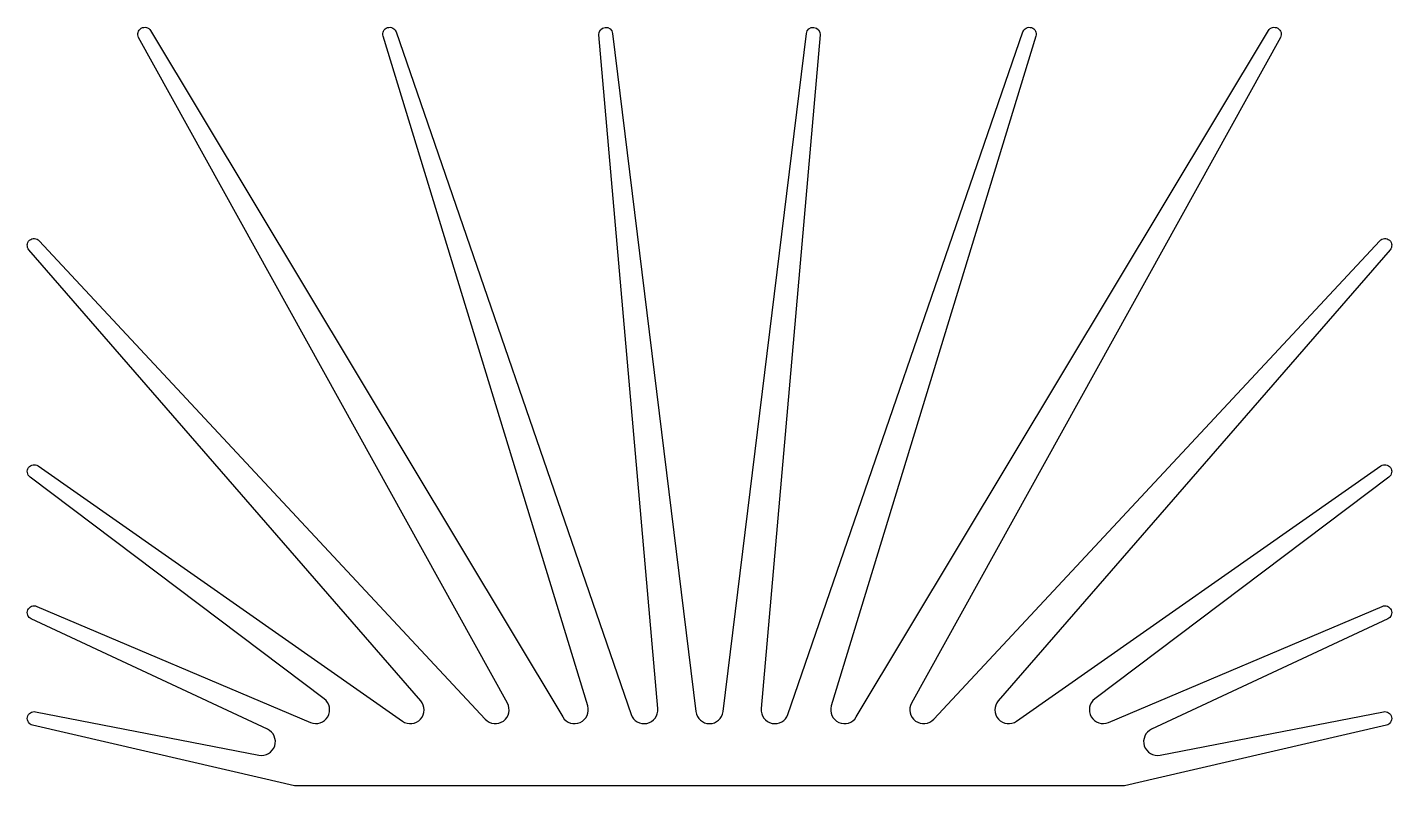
# Model space of a CAD drawing. Extents: x 915.9 to 1014.9, y -38.4 to 16.6.
import ezdxf

# ---------------------------------------------------------------- set-up
doc = ezdxf.new("R2010")
doc.units = 0
doc.header["$LTSCALE"] = 15
doc.layers.get('0').update_dxf_attribs({"linetype": 'CONTINUOUS'})

msp = doc.modelspace()

# ---------------------------------------------------------------- linework, layer by layer
at = {"flags": 128}
msp.add_lwpolyline([(944.409, -32.273), (915.984, 0.426, -0.982697), (916.727, 1.095), (949.091, -33.611, 0.884725), (950.697, -32.444), (923.939, 15.829, -0.982697), (924.805, 16.329), (954.711, -33.444, 0.884725), (956.525, -32.637), (941.678, 15.925, -0.982697), (942.629, 16.234), (959.669, -33.254, 0.884725), (961.611, -32.842), (957.336, 16.028, -0.982697), (958.33, 16.132), (964.369, -33.051, 0.378866), (965.361, -33.929, 0.378866), (966.354, -33.051), (972.393, 16.132, -0.982697), (973.387, 16.028), (969.112, -32.842, 0.884725), (971.053, -33.254), (988.094, 16.234, -0.982697), (989.044, 15.925), (974.198, -32.637, 0.884725), (976.011, -33.444), (1005.918, 16.329, -0.982697), (1006.784, 15.829), (980.025, -32.444, 0.884725), (981.631, -33.611), (1013.996, 1.095, -0.982697), (1014.739, 0.426), (986.314, -32.273, 0.884725), (987.642, -33.748), (1014.075, -15.24, -0.982697), (1014.662, -16.049), (993.321, -32.13, 0.884725), (994.314, -33.849), (1014.166, -25.423, -0.982697), (1014.573, -26.336), (997.439, -34.326, 0.884725), (998.052, -36.214), (1014.266, -33.062, -0.982697), (1014.474, -34.04), (997.861, -37.875), (995.463, -38.429), (995.361, -38.429), (965.361, -38.429), (935.361, -38.429), (935.259, -38.429), (932.861, -37.875), (916.249, -34.04, -0.982697), (916.457, -33.062), (932.671, -36.214, 0.884725), (933.284, -34.326), (916.15, -26.336, -0.982697), (916.557, -25.423), (936.409, -33.849, 0.884725), (937.402, -32.13), (916.06, -16.049, -0.982697), (916.648, -15.24), (943.081, -33.748, 0.884725)], format="xyb", close=True, dxfattribs=at)

doc.saveas('drawing.dxf')
